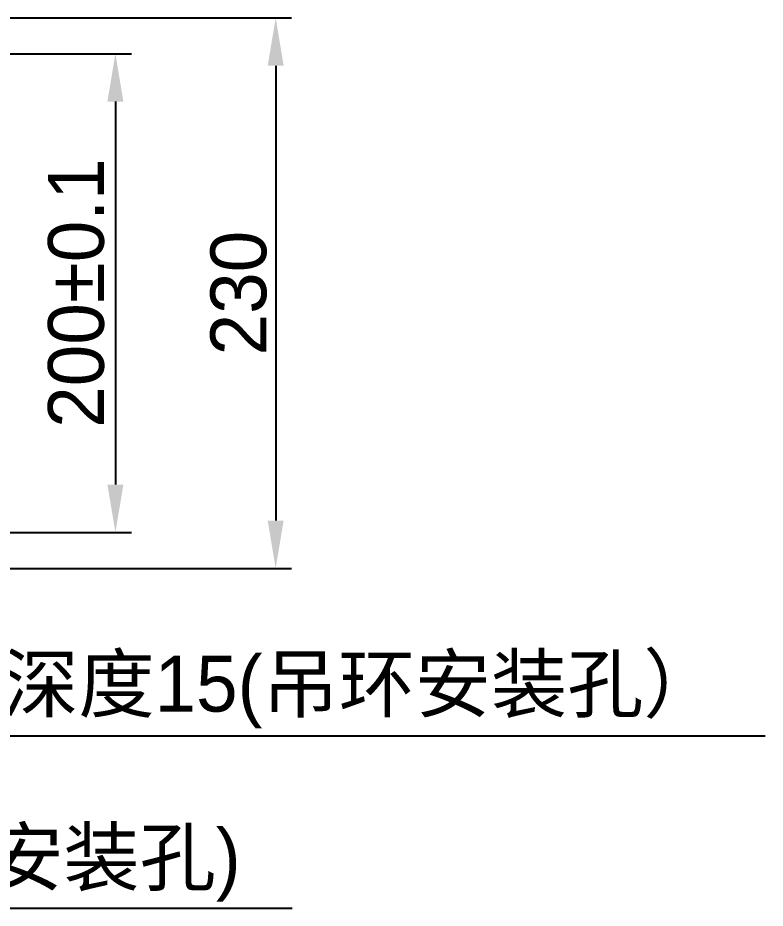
# Model space of a CAD drawing. Header units: millimetres. Extents: x 4086 to 8300, y 123 to 1549.
# Drawn here: x 7062.7 to 7156.3, y 592.8 to 704.4 of the extents above; entities that cross this region are included whole.
import ezdxf
from ezdxf import colors
from ezdxf.entities.mleader import LeaderData, LeaderLine
from ezdxf.math import Vec2, Vec3

# ---------------------------------------------------------------- set-up
doc = ezdxf.new("R2010")
doc.units = ezdxf.units.MM
doc.layers.add('轮廓实线层', color=7, linetype='Continuous', lineweight=30)
doc.styles.add('思源黑', font='SourceHanSansCN-Normal.ttf')
doc.dimstyles.new('尺寸标注_3_10比例', dxfattribs={"dimtxt": 7, "dimasz": 6, "dimexe": 2, "dimexo": 1.5, "dimgap": 1, "dimtad": 1, "dimdec": 1, "dimlfac": 3.333333, "dimdsep": 46, "dimtxsty": '思源黑', "dimcen": 0.09, "dimadec": 0, "dimazin": 0, "dimtp": 0.01, "dimtm": 0.01, "dimtfac": 1, "dimtdec": 1, "dimtofl": 0, "dimtmove": 0, "dimatfit": 3, "dimfxl": 0, "dimtolj": 1, "dimarcsym": 0})

# ---------------------------------------------------------------- blocks, each defined once
blk = doc.blocks.new('*D1410')
at = {"layer": 'Defpoints', "color": 0}
for p in [(7002.96, 699.87), (7002.96, 639.87), (7074.89, 639.87)]:
    blk.add_point(p, dxfattribs=at)
at = {"layer": '轮廓实线层', "color": 0, "lineweight": -2}
for p, q in [((7004.46, 699.87), (7076.89, 699.87)), ((7074.89, 693.87), (7074.89, 645.87)), ((7004.46, 639.87), (7076.89, 639.87))]:
    blk.add_line(p, q, dxfattribs=at)
at = {"layer": '轮廓实线层', "color": 0}
for points in [[(7075.89, 693.87), (7073.89, 693.87), (7074.89, 699.87)], [(7073.89, 645.87), (7075.89, 645.87), (7074.89, 639.87)]]:
    blk.add_solid(points, dxfattribs=at)
at = {"layer": '轮廓实线层', "color": 0, "insert": (7069.99, 669.87), "char_height": 7, "attachment_point": 5, "rotation": 90, "style": '思源黑'}
blk.add_mtext('\\A1;200±0.1', dxfattribs=at)
blk = doc.blocks.new('*D1411')
at = {"layer": 'Defpoints', "color": 0}
for p in [(7013.12, 704.37), (7012.8, 635.37), (7094.98, 635.37)]:
    blk.add_point(p, dxfattribs=at)
at = {"layer": '轮廓实线层', "color": 0, "lineweight": -2}
for p, q in [((7014.62, 704.37), (7096.98, 704.37)), ((7094.98, 698.37), (7094.98, 641.37)), ((7014.3, 635.37), (7096.98, 635.37))]:
    blk.add_line(p, q, dxfattribs=at)
at = {"layer": '轮廓实线层', "color": 0}
for points in [[(7095.98, 698.37), (7093.98, 698.37), (7094.98, 704.37)], [(7093.98, 641.37), (7095.98, 641.37), (7094.98, 635.37)]]:
    blk.add_solid(points, dxfattribs=at)
at = {"layer": '轮廓实线层', "color": 0, "insert": (7090.35, 669.87), "char_height": 7, "attachment_point": 5, "rotation": 90, "style": '思源黑'}
blk.add_mtext('\\A1;230', dxfattribs=at)

msp = doc.modelspace()

# ---------------------------------------------------------------- dimensions: what is measured, and where the dimension line sits
at = {"layer": '轮廓实线层'}
dim = msp.add_linear_dim(base=(7094.98, 635.369), p1=(7013.115, 704.369), p2=(7012.8, 635.369), angle=90, dimstyle='尺寸标注_3_10比例', dxfattribs=at)
dim.commit()
dim.dimension.update_dxf_attribs({"geometry": '*D1411', "text_midpoint": (7094.98, 669.869), "dimtype": 160})
dim = msp.add_linear_dim(base=(7074.894, 639.869), p1=(7002.955, 699.869), p2=(7002.955, 639.869), angle=90, text='<>±0.1', dimstyle='尺寸标注_3_10比例', dxfattribs=at)
dim.commit()
dim.dimension.update_dxf_attribs({"geometry": '*D1410', "text_midpoint": (7074.894, 669.869), "dimtype": 160})

# ---------------------------------------------------------------- leaders
ml = msp.add_multileader_mtext('Standard')
ml.set_content('{\\C256;2}×{\\C256;M8深度15(吊环安装孔）}', style='思源黑')
ml.set_leader_properties()
ml.build(insert=Vec2(0, 0))
ml.multileader.update_dxf_attribs({"text_left_attachment_type": 5, "text_right_attachment_type": 5, "dogleg_length": 1, "arrow_head_size": 6})
ctx = ml.context
ctx.base_point, ctx.char_height, ctx.arrow_head_size, ctx.plane_origin = Vec3(7035.026, 614.369), 7, 6, Vec3(7020.355, 653.369)
ctx.left_attachment, ctx.right_attachment = 5, 5
notes = []
notes.append((ctx, [(0, (1, 1, 0), (7034.026, 614.369), (1, 0), 1, [(0, [(7020.355, 653.369)], 0, [])])]))
ctx.mtext.insert, ctx.mtext.flow_direction = Vec3(7037.026, 624.418), 5
ml = msp.add_multileader_mtext('Standard')
ml.set_content('{\\C256;4}×φ{\\C256;16(安装孔)}', style='思源黑')
ml.set_leader_properties()
ml.build(insert=Vec2(0, 0))
ml.multileader.update_dxf_attribs({"text_left_attachment_type": 5, "text_right_attachment_type": 5, "dogleg_length": 1, "arrow_head_size": 6})
ctx = ml.context
ctx.base_point, ctx.char_height, ctx.arrow_head_size, ctx.plane_origin = Vec3(7026.567, 592.784), 7, 6, Vec3(7002.911, 639.869)
ctx.left_attachment, ctx.right_attachment = 5, 5
notes.append((ctx, [(0, (1, 1, 0), (7025.567, 592.784), (1, 0), 1, [(0, [(7002.911, 639.869)], 0, [])])]))
ctx.mtext.insert, ctx.mtext.flow_direction = Vec3(7028.567, 602.693), 5
for ctx, leaders in notes:
    for number, flags, end, landing, length, lines in leaders:
        leader = LeaderData()
        leader.index, (leader.has_last_leader_line, leader.has_dogleg_vector, leader.attachment_direction) = number, flags
        leader.last_leader_point, leader.dogleg_vector, leader.dogleg_length = Vec3(end), Vec3(landing), length
        for number, points, colour, breaks in lines:
            line = LeaderLine()
            line.index, line.vertices, line.color, line.breaks = number, Vec3.list(points), colors.encode_raw_color(colour), breaks
            leader.lines.append(line)
        ctx.leaders.append(leader)

doc.saveas('drawing.dxf')
